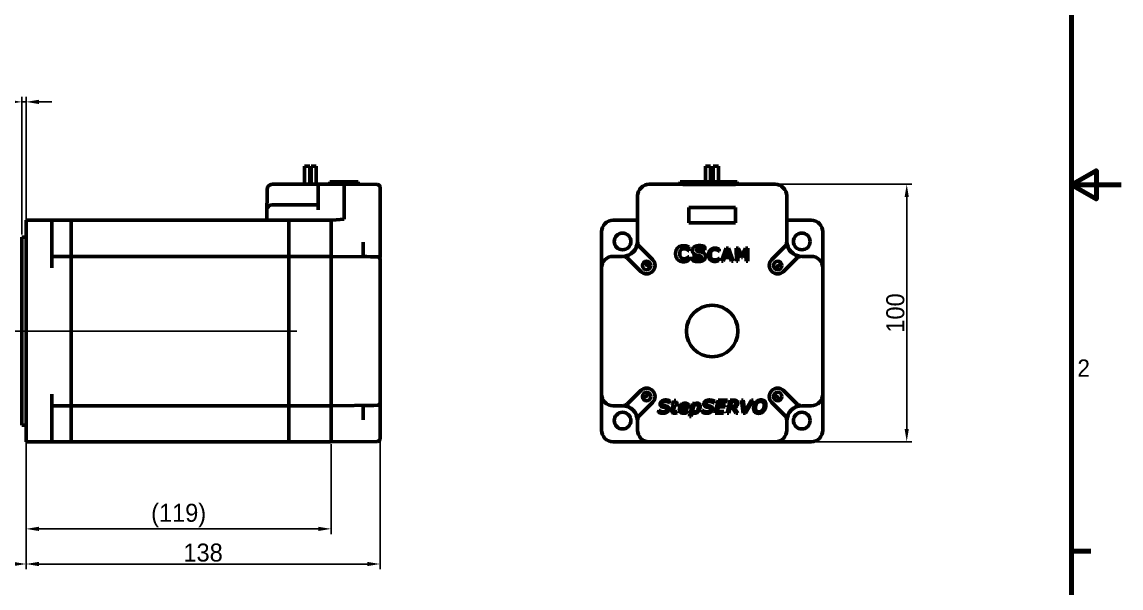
# Model space of a CAD drawing. Header units: millimetres. Extents: x 851 to 2938, y -145 to 588.
# Drawn here: x 1229.8 to 1656.7, y 146.6 to 366.5 of the extents above; entities that cross this region are included whole.
import ezdxf

# ---------------------------------------------------------------- set-up
doc = ezdxf.new("R2010")
doc.units = ezdxf.units.MM
doc.header["$LTSCALE"] = 2
doc.layers.get('0').update_dxf_attribs({"lineweight": 25})
for name, color, linetype, lineweight in [('경계(ISO)', 7, 'Continuous', 70), ('외형선(ISO)', 7, 'Continuous', 50), ('중심선(ISO)', 7, 'Continuous', 25), ('치수(ISO)', 7, 'Continuous', 25)]:
    doc.layers.add(name, color=color, linetype=linetype, lineweight=lineweight)
doc.styles.get("Standard").update_dxf_attribs({"font": ''})
doc.styles.add('레이블 텍스트 (ISO)', font='')
doc.styles.get('Standard').set_extended_font_data('Gulim')
doc.styles.get('레이블 텍스트 (ISO)').set_extended_font_data('Gulim')
doc.dimstyles.new('기본값 (ISO)', dxfattribs={"dimscale": 2, "dimtxt": 3.5, "dimasz": 2.5, "dimexe": 1, "dimexo": 0.5, "dimgap": 0.4, "dimtad": 1, "dimdsep": 46, "dimtxsty": '레이블 텍스트 (ISO)', "dimcen": 0.09, "dimdle": 10, "dimclrd": 256, "dimclre": 256, "dimclrt": 6, "dimazin": 2, "dimtfac": 0.714286, "dimtmove": 0, "dimatfit": 3, "dimfxl": 1, "dimtolj": 1, "dimtzin": 0, "dimlwd": -1, "dimlwe": -1, "dimarcsym": 0})

# ---------------------------------------------------------------- blocks, each defined once
blk = doc.blocks.new('*D15')
at = {"layer": 'Defpoints', "color": 0}
for p in [(1522.35, 303.43), (1573.47, 303.43), (1536.39, 203.43)]:
    blk.add_point(p, dxfattribs=at)
at = {"layer": '치수(ISO)'}
for p, q in [((1523.35, 303.43), (1575.47, 303.43)), ((1573.47, 208.43), (1573.47, 298.43)), ((1537.39, 203.43), (1575.47, 203.43))]:
    blk.add_line(p, q, dxfattribs=at)
for points in [[(1574.3, 298.43), (1572.63, 298.43), (1573.47, 303.43)], [(1572.63, 208.43), (1574.3, 208.43), (1573.47, 203.43)]]:
    blk.add_solid(points, dxfattribs=at)
at = {"layer": '치수(ISO)', "color": 0, "insert": (1569.07, 253.43), "char_height": 7, "attachment_point": 5, "rotation": 90, "style": '레이블 텍스트 (ISO)'}
blk.add_mtext('\\A1;100', dxfattribs=at)
blk = doc.blocks.new('*D21')
at = {"layer": 'Defpoints', "color": 0}
for p in [(1231.39, 335.43), (1229.79, 282.94), (1231.39, 284.93)]:
    blk.add_point(p, dxfattribs=at)
at = {"layer": '치수(ISO)'}
for p, q in [((1229.79, 283.94), (1229.79, 337.43)), ((1231.39, 285.93), (1231.39, 337.43)), ((1224.79, 335.43), (1184.48, 335.43)), ((1229.79, 335.43), (1231.39, 335.43)), ((1236.39, 335.43), (1241.39, 335.43))]:
    blk.add_line(p, q, dxfattribs=at)
for points in [[(1224.79, 334.59), (1224.79, 336.26), (1229.79, 335.43)], [(1236.39, 336.26), (1236.39, 334.59), (1231.39, 335.43)]]:
    blk.add_solid(points, dxfattribs=at)
at = {"layer": '치수(ISO)', "color": 0, "insert": (1201.34, 339.82), "char_height": 7, "attachment_point": 5, "style": '레이블 텍스트 (ISO)'}
blk.add_mtext('\\A1;1.6{\\H5.000000;%%p0.02}', dxfattribs=at)
blk = doc.blocks.new('*D22')
at = {"layer": 'Defpoints', "color": 0}
for p in [(1231.39, 203.43), (1349.89, 203.43), (1349.89, 169.58)]:
    blk.add_point(p, dxfattribs=at)
at = {"layer": '치수(ISO)'}
for p, q in [((1231.39, 202.43), (1231.39, 167.58)), ((1349.89, 202.43), (1349.89, 167.58)), ((1236.39, 169.58), (1344.89, 169.58))]:
    blk.add_line(p, q, dxfattribs=at)
for points in [[(1236.39, 170.41), (1236.39, 168.75), (1231.39, 169.58)], [(1344.89, 168.75), (1344.89, 170.41), (1349.89, 169.58)]]:
    blk.add_solid(points, dxfattribs=at)
at = {"layer": '치수(ISO)', "color": 0, "insert": (1290.64, 174.78), "char_height": 7, "attachment_point": 5, "style": '레이블 텍스트 (ISO)'}
blk.add_mtext('\\A1;(119)', dxfattribs=at)
blk = doc.blocks.new('*D23')
at = {"layer": 'Defpoints', "color": 0}
for p in [(1231.39, 207.93), (1368.89, 204.59), (1368.89, 155.94)]:
    blk.add_point(p, dxfattribs=at)
at = {"layer": '치수(ISO)'}
for p, q in [((1231.39, 206.93), (1231.39, 153.94)), ((1368.89, 203.59), (1368.89, 153.94)), ((1236.39, 155.94), (1363.89, 155.94))]:
    blk.add_line(p, q, dxfattribs=at)
for points in [[(1236.39, 156.78), (1236.39, 155.11), (1231.39, 155.94)], [(1363.89, 155.11), (1363.89, 156.78), (1368.89, 155.94)]]:
    blk.add_solid(points, dxfattribs=at)
at = {"layer": '치수(ISO)', "color": 0, "insert": (1300.14, 160.34), "char_height": 7, "attachment_point": 5, "style": '레이블 텍스트 (ISO)'}
blk.add_mtext('\\A1;138', dxfattribs=at)
blk = doc.blocks.new('*D24')
at = {"layer": 'Defpoints', "color": 0}
for p in [(1194.39, 240.43), (1231.39, 207.93), (1231.39, 155.94)]:
    blk.add_point(p, dxfattribs=at)
at = {"layer": '치수(ISO)'}
for p, q in [((1194.39, 239.43), (1194.39, 153.94)), ((1231.39, 206.93), (1231.39, 153.94)), ((1199.39, 155.94), (1226.39, 155.94))]:
    blk.add_line(p, q, dxfattribs=at)
for points in [[(1199.39, 156.78), (1199.39, 155.11), (1194.39, 155.94)], [(1226.39, 155.11), (1226.39, 156.78), (1231.39, 155.94)]]:
    blk.add_solid(points, dxfattribs=at)
at = {"layer": '치수(ISO)', "color": 0, "insert": (1212.89, 160.34), "char_height": 7, "attachment_point": 5, "style": '레이블 텍스트 (ISO)'}
blk.add_mtext('\\A1;37{\\H5.000000;%%p0.5}', dxfattribs=at)
blk = doc.blocks.new('경계 Default Border')
at = {"layer": '경계(ISO)'}
blk.add_line((410, 74.25), (413.9, 74.25), dxfattribs=at)
at = {"layer": '경계(ISO)', "flags": 128}
for points in [[(10, 10), (10, 287), (410, 287), (410, 10), (10, 10)], [(420, 148.5), (410, 148.5), (415, 151.39), (415, 145.61), (410, 148.5)]]:
    blk.add_lwpolyline(points, dxfattribs=at)
at = {"layer": '경계(ISO)', "insert": (411.16, 109.62), "char_height": 3.5, "attachment_point": 7}
blk.add_mtext('2', dxfattribs=at)

msp = doc.modelspace()

# ---------------------------------------------------------------- linework, layer by layer
at = {"layer": '외형선(ISO)', "color": 0}
for p, q in [((1339.5806, 310.4281), (1341.5806, 310.4281)), ((1339.5806, 303.4281), (1339.5806, 310.4281)), ((1341.5806, 303.4281), (1341.5806, 310.4281)), ((1342.0806, 310.4281), (1344.0806, 310.4281)), ((1342.0806, 303.4281), (1342.0806, 310.4281)), ((1344.0806, 303.4281), (1344.0806, 310.4281)), ((1495.3028, 310.4281), (1497.3028, 310.4281)), ((1495.3028, 304.4281), (1495.3028, 310.4281)), ((1497.3028, 304.4281), (1497.3028, 310.4281)), ((1498.3028, 310.4281), (1500.3028, 310.4281)), ((1498.3028, 304.4281), (1498.3028, 310.4281)), ((1500.3028, 304.4281), (1500.3028, 310.4281)), ((1326.9907, 303.4281), (1344.8859, 303.4281)), ((1354.8859, 303.4281), (1344.8859, 303.4281)), ((1344.8859, 298.9674), (1344.8859, 303.4281)), ((1349.3859, 304.4281), (1349.3684, 303.4281)), ((1354.8859, 304.4281), (1349.3859, 304.4281)), ((1360.3859, 304.3801), (1354.8859, 304.4281)), ((1354.8859, 303.4281), (1354.8859, 304.4281)), ((1354.8859, 298.9283), (1354.8859, 303.4281)), ((1367.8946, 303.3146), (1354.8859, 303.4281)), ((1360.3859, 303.3801), (1360.3859, 304.3801)), ((1485.4128, 303.4281), (1473.4372, 303.4281)), ((1485.3953, 303.4281), (1473.4769, 303.4281)), ((1485.3953, 303.4281), (1485.4128, 304.4281)), ((1485.4128, 303.4281), (1485.4128, 304.4281)), ((1486.4128, 304.4281), (1485.4128, 304.4281)), ((1485.4128, 304.4281), (1486.4128, 304.4281)), ((1486.4128, 304.4281), (1495.4128, 304.4281)), ((1500.1628, 304.4281), (1495.4128, 304.4281)), ((1495.4128, 304.4281), (1500.1628, 304.4281)), ((1495.8117, 304.4063), (1499.9758, 304.4063)), ((1495.8117, 303.4063), (1495.8117, 304.4063)), ((1499.9758, 303.4063), (1495.8117, 303.4063)), ((1499.9758, 303.4063), (1499.9758, 304.4063)), ((1500.1628, 304.4281), (1506.6628, 304.4281)), ((1507.6628, 304.4281), (1506.6628, 304.4281)), ((1506.6628, 304.4281), (1507.6628, 304.4281)), ((1507.6628, 303.4281), (1507.6628, 304.4281)), ((1507.6802, 303.4281), (1507.6628, 304.4281)), ((1522.3503, 303.4281), (1507.6628, 303.4281)), ((1522.3107, 303.4281), (1507.6802, 303.4281)), ((1324.9681, 298.8496), (1324.9907, 301.4456)), ((1344.8859, 298.9674), (1344.8859, 293.4456)), ((1354.8859, 298.9283), (1354.8859, 294.4281)), ((1368.8859, 298.8148), (1368.8859, 302.3146)), ((1468.9374, 298.9283), (1468.9374, 289.8656)), ((1526.8501, 289.8656), (1526.8501, 298.9283)), ((1324.9209, 293.4456), (1324.9681, 298.8496)), ((1326.9209, 295.4281), (1344.8859, 295.4281)), ((1368.8859, 298.8148), (1368.8859, 281.2707)), ((1324.8859, 289.4281), (1324.9209, 293.4456)), ((1354.8859, 294.4281), (1354.8859, 289.8656)), ((1468.9374, 294.4281), (1468.8976, 289.8656)), ((1488.8938, 288.4281), (1488.8938, 294.4281)), ((1488.8938, 294.4281), (1506.8938, 294.4281)), ((1506.8938, 294.4281), (1506.8938, 288.4281)), ((1526.89, 289.8656), (1526.8501, 294.4281)), ((1231.3859, 284.9281), (1231.3859, 289.4281)), ((1231.3859, 289.4281), (1241.3859, 289.4281)), ((1241.3859, 289.4281), (1241.3859, 284.9281)), ((1241.3859, 289.4281), (1248.8859, 289.4281)), ((1248.8859, 284.9281), (1248.8859, 289.4281)), ((1248.8859, 289.4281), (1324.8859, 289.4281)), ((1248.8859, 289.4281), (1248.8859, 284.9281)), ((1324.8859, 289.4281), (1326.8858, 289.4281)), ((1349.4493, 289.4281), (1326.8858, 289.4281)), ((1333.3859, 289.4281), (1333.3859, 284.9281)), ((1333.3859, 284.9281), (1333.3859, 289.4281)), ((1349.4493, 289.4281), (1349.8859, 289.4281)), ((1350.3208, 289.4662), (1349.8859, 289.4281)), ((1349.8859, 281.4279), (1349.8859, 289.4281)), ((1354.8859, 289.8656), (1350.3208, 289.4662)), ((1468.8938, 289.4281), (1459.3938, 289.4281)), ((1468.9374, 289.8656), (1468.8938, 289.4281)), ((1468.8941, 289.4662), (1468.8938, 289.4281)), ((1468.8938, 281.4279), (1468.8938, 289.4281)), ((1468.8976, 289.8656), (1468.8941, 289.4662)), ((1468.8976, 289.8656), (1468.9374, 289.8656)), ((1506.8938, 288.4281), (1488.8938, 288.4281)), ((1526.8938, 289.4281), (1526.8501, 289.8656)), ((1526.8501, 289.8656), (1526.89, 289.8656)), ((1526.8934, 289.4662), (1526.89, 289.8656)), ((1526.8938, 289.4281), (1526.8934, 289.4662)), ((1536.3938, 289.4281), (1526.8938, 289.4281)), ((1526.8938, 289.4281), (1526.8938, 281.4279)), ((1229.7859, 209.9156), (1229.7859, 282.9406)), ((1231.3859, 282.9406), (1229.7859, 282.9406)), ((1231.3859, 207.9281), (1231.3859, 284.9281)), ((1241.3859, 284.9281), (1241.3859, 270.9281)), ((1248.8859, 281.4281), (1248.8859, 284.9281)), ((1248.8859, 281.4281), (1248.8859, 284.9281)), ((1333.3859, 281.4281), (1333.3859, 284.9281)), ((1333.3859, 281.4281), (1333.3859, 284.9281)), ((1349.8859, 281.4281), (1349.8859, 284.9281)), ((1454.8938, 284.9281), (1454.8938, 270.9283)), ((1468.8938, 281.4281), (1468.8938, 284.9281)), ((1526.8938, 281.4281), (1526.8938, 284.9281)), ((1540.8938, 270.9283), (1540.8938, 284.9281)), ((1248.8859, 281.4281), (1248.8859, 275.4281)), ((1248.8859, 275.4281), (1248.8859, 281.4281)), ((1333.3859, 275.4281), (1333.3859, 281.4281)), ((1333.3859, 281.4281), (1333.3859, 275.4281)), ((1349.8859, 275.4281), (1349.8859, 281.4281)), ((1362.3859, 275.3325), (1362.3859, 280.9169)), ((1368.8859, 281.2707), (1368.8859, 280.9142)), ((1368.8859, 280.9142), (1368.8859, 280.1561)), ((1368.8859, 280.1561), (1368.8859, 274.9678)), ((1469.5706, 279.3687), (1474.7466, 274.1927)), ((1488.862, 277.6422), (1488.6857, 277.6409)), ((1488.8515, 279.0968), (1488.862, 277.6422)), ((1495.0619, 277.845), (1494.8954, 277.8438)), ((1495.052, 279.2262), (1495.0619, 277.845)), ((1500.628, 278.2057), (1500.6337, 277.4179)), ((1501.5167, 273.5594), (1503.3009, 278.5724)), ((1503.7337, 277.9959), (1502.8698, 275.5325)), ((1503.3009, 278.5724), (1504.1907, 278.5788)), ((1504.629, 275.5452), (1503.7337, 277.9959)), ((1504.1907, 278.5788), (1506.0472, 273.5921)), ((1507.2702, 278.5974), (1508.1763, 278.604)), ((1507.3064, 273.5976), (1507.2702, 278.5974)), ((1507.8956, 277.9081), (1507.9268, 273.6021)), ((1509.2964, 274.9875), (1507.8956, 277.9081)), ((1508.1763, 278.604), (1509.527, 275.83)), ((1509.527, 275.83), (1510.7967, 278.6229)), ((1511.0588, 277.9309), (1509.6923, 274.9904)), ((1510.7967, 278.6229), (1511.7191, 278.6296)), ((1511.0899, 273.6249), (1511.0588, 277.9309)), ((1511.7191, 278.6296), (1511.7552, 273.6297)), ((1521.0409, 274.1927), (1526.2169, 279.3687)), ((1241.3859, 275.4281), (1248.8859, 275.4281)), ((1248.8859, 270.9281), (1248.8859, 275.4281)), ((1248.8859, 275.4281), (1333.3859, 275.4281)), ((1248.8859, 275.4281), (1248.8859, 270.9281)), ((1333.3859, 275.4281), (1333.3859, 270.9281)), ((1333.3859, 270.9281), (1333.3859, 275.4281)), ((1333.3859, 275.4281), (1349.8859, 275.4281)), ((1349.8859, 270.9283), (1349.8859, 275.4281)), ((1367.8946, 275.271), (1349.8859, 275.4281)), ((1368.8859, 270.7711), (1368.8859, 274.271)), ((1459.3936, 275.4281), (1462.894, 275.4281)), ((1462.8938, 275.4281), (1459.3938, 275.4281)), ((1470.1292, 269.5753), (1464.9532, 274.7513)), ((1488.7172, 275.3096), (1488.8789, 275.3108)), ((1488.8789, 275.3108), (1488.8892, 273.8757)), ((1490.1922, 275.2775), (1490.3636, 275.2787)), ((1490.2026, 273.8424), (1490.1922, 275.2775)), ((1500.6337, 277.4179), (1500.5847, 277.4176)), ((1500.6044, 274.6993), (1500.6534, 274.6996)), ((1500.6534, 274.6996), (1500.659, 273.9201)), ((1502.1902, 273.5642), (1501.5167, 273.5594)), ((1502.6658, 274.9555), (1502.1902, 273.5642)), ((1504.8413, 274.9712), (1502.6658, 274.9555)), ((1502.8698, 275.5325), (1504.629, 275.5452)), ((1505.3411, 273.587), (1504.8413, 274.9712)), ((1506.0472, 273.5921), (1505.3411, 273.587)), ((1507.9268, 273.6021), (1507.3064, 273.5976)), ((1509.6923, 274.9904), (1509.2964, 274.9875)), ((1511.7552, 273.6297), (1511.0899, 273.6249)), ((1530.8343, 274.7513), (1525.6583, 269.5753)), ((1532.8936, 275.4281), (1536.394, 275.4281)), ((1532.8938, 275.4281), (1536.3938, 275.4281)), ((1248.8859, 270.9281), (1248.8859, 221.9281)), ((1248.8859, 221.9281), (1248.8859, 270.9281)), ((1333.3859, 270.9281), (1333.3859, 221.9281)), ((1333.3859, 270.9281), (1333.3859, 221.9281)), ((1349.8859, 221.928), (1349.8859, 270.9283)), ((1349.8859, 270.9281), (1349.8859, 221.9281)), ((1368.8859, 270.7711), (1368.8859, 222.0851)), ((1454.8938, 221.928), (1454.8938, 270.9283)), ((1454.8938, 270.9281), (1454.8938, 221.9281)), ((1540.8938, 270.9283), (1540.8938, 221.928)), ((1540.8938, 221.9281), (1540.8938, 270.9281)), ((1368.8859, 218.5853), (1368.8859, 222.0851)), ((1464.9532, 218.105), (1470.1292, 223.281)), ((1525.6583, 223.281), (1530.8343, 218.105)), ((1241.3859, 221.9281), (1241.3859, 207.9281)), ((1248.8859, 217.4281), (1248.8859, 221.9281)), ((1248.8859, 221.9281), (1248.8859, 217.4281)), ((1333.3859, 221.9281), (1333.3859, 217.4281)), ((1333.3859, 217.4281), (1333.3859, 221.9281)), ((1349.8859, 217.4281), (1349.8859, 221.928)), ((1368.8859, 218.5749), (1368.8859, 217.8885)), ((1368.8859, 217.8885), (1368.8859, 212.7001)), ((1454.8938, 221.928), (1454.8938, 207.9281)), ((1474.7466, 218.6636), (1469.5706, 213.4876)), ((1481.3652, 218.5751), (1481.3162, 218.5751)), ((1481.5162, 219.2894), (1481.3652, 218.5751)), ((1482.3142, 215.7914), (1482.7795, 217.8077)), ((1482.355, 217.8077), (1482.4693, 218.3179)), ((1482.7795, 217.8077), (1482.355, 217.8077)), ((1482.4693, 218.3179), (1482.8979, 218.3179)), ((1482.8979, 218.3179), (1483.1468, 219.3955)), ((1483.4121, 217.8077), (1483.0081, 216.0771)), ((1483.1468, 219.3955), (1483.7795, 219.3955)), ((1484.7183, 217.8077), (1483.4121, 217.8077)), ((1483.7795, 219.3955), (1483.5305, 218.3179)), ((1483.5305, 218.3179), (1484.8326, 218.3179)), ((1484.8326, 218.3179), (1484.7183, 217.8077)), ((1489.106, 213.1832), (1490.2938, 218.3179)), ((1490.2938, 218.3179), (1490.9224, 218.3179)), ((1490.9224, 218.3179), (1490.8326, 217.9261)), ((1498.6611, 218.5751), (1498.3121, 218.5751)), ((1498.7817, 219.1455), (1498.6611, 218.5751)), ((1499.0611, 214.5669), (1500.2162, 219.5669)), ((1500.2162, 219.5669), (1503.806, 219.5669)), ((1500.7509, 219.0036), (1500.4244, 217.5873)), ((1503.6754, 219.0036), (1500.7509, 219.0036)), ((1503.806, 219.5669), (1503.6754, 219.0036)), ((1503.7081, 214.5669), (1504.8632, 219.5669)), ((1504.8632, 219.5669), (1506.2224, 219.5669)), ((1505.406, 219.02), (1504.9652, 217.0975)), ((1506.157, 219.02), (1505.406, 219.02)), ((1509.3019, 219.5669), (1509.9917, 219.5669)), ((1509.9673, 214.5669), (1509.3019, 219.5669)), ((1509.9917, 219.5669), (1510.5468, 215.171)), ((1510.5468, 215.171), (1513.1264, 219.5669)), ((1513.8285, 219.5669), (1510.853, 214.5669)), ((1513.1264, 219.5669), (1513.8285, 219.5669)), ((1526.2169, 213.4876), (1521.0409, 218.6636)), ((1540.8938, 207.9281), (1540.8938, 221.928)), ((1248.8859, 217.4281), (1241.3859, 217.4281)), ((1248.8859, 217.4281), (1248.8859, 211.4281)), ((1333.3859, 217.4281), (1248.8859, 217.4281)), ((1248.8859, 211.4281), (1248.8859, 217.4281)), ((1333.3859, 211.4281), (1333.3859, 217.4281)), ((1333.3859, 217.4281), (1333.3859, 211.4281)), ((1349.8859, 217.4281), (1333.3859, 217.4281)), ((1349.8859, 217.4281), (1367.8946, 217.5853)), ((1349.8859, 211.4281), (1349.8859, 217.4281)), ((1362.3859, 211.9394), (1362.3859, 217.5237)), ((1462.894, 217.4281), (1459.3936, 217.4281)), ((1462.8938, 217.4281), (1459.3938, 217.4281)), ((1477.0019, 214.8934), (1477.1652, 215.6567)), ((1477.1652, 215.6567), (1477.2101, 215.6567)), ((1484.1264, 215.1424), (1484.0081, 214.5996)), ((1484.0938, 215.1424), (1484.1264, 215.1424)), ((1488.5938, 216.3873), (1485.8264, 216.3873)), ((1485.9162, 216.8526), (1488.0673, 216.8526)), ((1488.357, 215.4771), (1488.2183, 214.7955)), ((1488.3203, 215.4771), (1488.357, 215.4771)), ((1490.1019, 214.7628), (1489.7387, 213.1832)), ((1490.7101, 217.3955), (1490.2203, 215.269)), ((1493.9979, 214.8934), (1494.1611, 215.6567)), ((1494.1611, 215.6567), (1494.206, 215.6567)), ((1502.355, 214.5669), (1499.0611, 214.5669)), ((1500.2938, 217.0241), (1499.857, 215.1302)), ((1499.857, 215.1302), (1502.4856, 215.1302)), ((1502.9224, 217.0241), (1500.2938, 217.0241)), ((1500.4244, 217.5873), (1503.053, 217.5873)), ((1502.4856, 215.1302), (1502.355, 214.5669)), ((1503.053, 217.5873), (1502.9224, 217.0241)), ((1504.3815, 214.5669), (1503.7081, 214.5669)), ((1504.8428, 216.5669), (1504.3815, 214.5669)), ((1505.7938, 216.5669), (1504.8428, 216.5669)), ((1504.9652, 217.0975), (1505.6673, 217.0975)), ((1507.1081, 214.5669), (1505.7938, 216.5669)), ((1506.4468, 216.7261), (1507.8877, 214.5669)), ((1507.8877, 214.5669), (1507.1081, 214.5669)), ((1510.853, 214.5669), (1509.9673, 214.5669)), ((1536.394, 217.4281), (1532.8936, 217.4281)), ((1532.8938, 217.4281), (1536.3938, 217.4281)), ((1231.3859, 209.9156), (1229.7859, 209.9156)), ((1248.8859, 211.4281), (1248.8859, 207.9281)), ((1248.8859, 211.4281), (1248.8859, 207.9281)), ((1333.3859, 211.4281), (1333.3859, 207.9281)), ((1333.3859, 211.4281), (1333.3859, 207.9281)), ((1349.8859, 207.928), (1349.8859, 211.4284)), ((1349.8859, 211.4281), (1349.8859, 207.9281)), ((1368.8859, 212.7001), (1368.8859, 211.9421)), ((1368.8859, 211.9421), (1368.8859, 211.5855)), ((1368.8859, 211.5855), (1368.8859, 208.0851)), ((1468.8938, 207.928), (1468.8938, 211.4284)), ((1468.8938, 211.4281), (1468.8938, 207.9281)), ((1489.7387, 213.1832), (1489.106, 213.1832)), ((1526.8938, 211.4284), (1526.8938, 207.928)), ((1526.8938, 211.4281), (1526.8938, 207.9281)), ((1231.3859, 203.4281), (1231.3859, 207.9281)), ((1241.3859, 207.9281), (1241.3859, 203.4281)), ((1248.8859, 203.4281), (1248.8859, 207.9281)), ((1248.8859, 207.9281), (1248.8859, 203.4281)), ((1333.3859, 207.9281), (1333.3859, 203.4281)), ((1333.3859, 203.4281), (1333.3859, 207.9281)), ((1349.8859, 203.4281), (1349.8859, 207.928)), ((1368.8859, 204.5853), (1368.8859, 208.0851)), ((1241.3859, 203.4281), (1231.3859, 203.4281)), ((1248.8859, 203.4281), (1241.3859, 203.4281)), ((1333.3859, 203.4281), (1248.8859, 203.4281)), ((1349.8859, 203.4281), (1333.3859, 203.4281)), ((1349.8859, 203.4281), (1367.8946, 203.5853)), ((1459.3938, 203.4281), (1473.3936, 203.4281)), ((1522.394, 203.4281), (1473.3936, 203.4281)), ((1473.3938, 203.4281), (1522.3938, 203.4281)), ((1522.394, 203.4281), (1536.3938, 203.4281))]:
    msp.add_line(p, q, dxfattribs=at)
for centre, radius in [((1463.0938, 281.2281), 3.25), ((1532.6938, 281.2281), 3.25), ((1472.4379, 271.884), 1.65), ((1523.3496, 271.884), 1.65), ((1497.8938, 246.4281), 10.0175), ((1497.8938, 246.4281), 10), ((1472.4379, 220.9723), 1.65), ((1523.3496, 220.9723), 1.65), ((1463.0938, 211.6281), 3.25), ((1532.6938, 211.6281), 3.25)]:
    msp.add_circle(centre, radius, dxfattribs=at)
for centre, radius, start, end in [((1326.9907, 301.4281), 2, 90, 179.5), ((1367.8859, 302.3146), 1, 0, 89.5), ((1326.9209, 293.4281), 2, 90, 179.5), ((1349.4493, 299.4281), 10, 270, 275), ((1459.3938, 284.9281), 4.5, 90, 180), ((1536.3938, 284.9281), 4.5, 0, 90), ((1462.8938, 281.4281), 6, 270, 0), ((1532.8938, 281.4281), 6, 180, 270), ((1367.8859, 274.271), 1, 0, 89.5), ((1472.4379, 271.884), 3.265, 225, 45), ((1473.4215, 272.8309), 1.2295, 145.133118, 302.6938), ((1523.3496, 271.884), 3.265, 135, 315), ((1524.2966, 270.9004), 1.2295, 55.133118, 212.6938), ((1472.4379, 220.9723), 3.265, 315, 135), ((1471.491, 221.9558), 1.2295, 235.133118, 32.6938), ((1523.3496, 220.9723), 3.265, 45, 225), ((1367.8859, 218.5853), 1, 270.5, 0), ((1522.3661, 220.0254), 1.2295, 325.133118, 122.6938), ((1462.8938, 211.4281), 6, 0, 90), ((1532.8938, 211.4281), 6, 90, 180), ((1459.3938, 207.9281), 4.5, 180, 270), ((1536.3938, 207.9281), 4.5, 270, 0), ((1367.8859, 204.5853), 1, 270.5, 0)]:
    msp.add_arc(centre, radius, start, end, dxfattribs=at)
for centre, major_axis, ratio, start_param, end_param in [((1473.4376, 298.928), (-3.1822, 3.1822), 0.99992385, 5.49782522, 7.06854539), ((1490.9128, 304.4281), (-5.5, 0), 0.00872687, 0, 2.66973082), ((1490.9128, 303.4281), (5.5, 0), 0.00872687, 3.14159265, 5.81132347), ((1490.9128, 304.4281), (-4.5, 0), 0.00872687, 0, 3.14159265), ((1503.4128, 304.4281), (-4.25, 0), 0.00872687, 0.62887493, 3.14159265), ((1503.4128, 303.4281), (4.25, 0), 0.00872687, 3.77046758, 6.28318531), ((1503.4128, 304.4281), (-3.25, 0), 0.00872687, 0, 3.14159265), ((1522.35, 298.928), (3.1822, 3.1822), 0.99992385, 5.49782522, 7.06854539), ((1462.8936, 281.4284), (-4.243, 4.243), 0.99992385, 2.35623257, 3.92695274), ((1463.0026, 281.3193), (-4.243, 4.243), 0.99992385, 2.42327023, 3.85991508), ((1532.7849, 281.3193), (4.243, 4.243), 0.99992385, 2.42327023, 3.85991508), ((1532.894, 281.4284), (4.243, 4.243), 0.99992385, 2.35623257, 3.92695274), ((1459.394, 270.928), (-3.1822, 3.1822), 0.99992385, 5.49782522, 7.06854539), ((1536.3936, 270.928), (3.1822, 3.1822), 0.99992385, 5.49782522, 7.06854539), ((1459.394, 221.9283), (-3.1822, -3.1822), 0.99992385, 5.49782522, 7.06854539), ((1536.3936, 221.9283), (3.1822, -3.1822), 0.99992385, 5.49782522, 7.06854539), ((1462.8936, 211.4279), (-4.243, -4.243), 0.99992385, 2.35623257, 3.92695274), ((1463.0026, 211.537), (-4.243, -4.243), 0.99992385, 2.42327023, 3.85991508), ((1532.7849, 211.537), (4.243, -4.243), 0.99992385, 2.42327023, 3.85991508), ((1532.894, 211.4279), (4.243, -4.243), 0.99992385, 2.35623257, 3.92695274), ((1473.394, 207.9283), (-3.1822, -3.1822), 0.99992385, 5.49782522, 7.06854539), ((1522.3936, 207.9283), (3.1822, -3.1822), 0.99992385, 5.49782522, 7.06854539)]:
    msp.add_ellipse(centre, major_axis=major_axis, ratio=ratio, start_param=start_param, end_param=end_param, dxfattribs=at)
for points, knots in [([(1469.5706, 279.3687), (1469.4712, 279.4681), (1469.3826, 279.5777), (1469.228, 279.8164), (1469.1631, 279.9452), (1469.0619, 280.2146), (1469.0261, 280.3543), (1468.9854, 280.6358), (1468.98, 280.7766), (1468.9894, 280.9169)], [0, 0, 0, 0, 0.042171438, 0.042171438, 0.085324384, 0.085324384, 0.128477603, 0.128477603, 0.17064839, 0.17064839, 0.17064839, 0.17064839]), ([(1526.7982, 280.9169), (1526.8076, 280.7766), (1526.8022, 280.6358), (1526.7615, 280.3543), (1526.7256, 280.2146), (1526.6245, 279.9452), (1526.5596, 279.8164), (1526.405, 279.5777), (1526.3163, 279.4681), (1526.2169, 279.3687)], [0, 0, 0, 0, 0.042170845, 0.042170845, 0.085324125, 0.085324125, 0.12847713, 0.12847713, 0.170648627, 0.170648627, 0.170648627, 0.170648627]), ([(1367.8958, 275.2813), (1368.0036, 275.2802), (1368.1127, 275.2612), (1368.3149, 275.1909), (1368.4107, 275.1392), (1368.5791, 275.0099), (1368.6538, 274.9306), (1368.7731, 274.7548), (1368.8191, 274.6561), (1368.8605, 274.5099), (1368.8699, 274.4649), (1368.8795, 274.3966), (1368.8819, 274.3734), (1368.8843, 274.3386), (1368.8849, 274.3269), (1368.8855, 274.3094), (1368.8856, 274.3035), (1368.8858, 274.2948), (1368.8858, 274.2918), (1368.8859, 274.2867), (1368.8859, 274.2845), (1368.8859, 274.2821), (1368.8859, 274.2819), (1368.8859, 274.2816), (1368.8859, 274.2816), (1368.8859, 274.2647), (1368.8859, 274.281), (1368.8859, 274.2801)], [0, 0, 0, 0, 0.032362141, 0.032362141, 0.064208594, 0.064208594, 0.096073209, 0.096073209, 0.127936543, 0.127936543, 0.141652982, 0.141652982, 0.148631771, 0.148631771, 0.152136666, 0.152136666, 0.153891057, 0.153891057, 0.154768492, 0.154768492, 0.155426565, 0.155426565, 0.155488259, 0.155488259, 0.155513208, 0.155513208, 0.160534139, 0.160534139, 0.160534139, 0.160534139]), ([(1463.405, 275.3325), (1463.5453, 275.3419), (1463.6861, 275.3366), (1463.9676, 275.2959), (1464.1074, 275.26), (1464.3767, 275.1589), (1464.5055, 275.0939), (1464.7442, 274.9393), (1464.8538, 274.8507), (1464.9532, 274.7513)], [0, 0, 0, 0, 0.042170845, 0.042170845, 0.085324125, 0.085324125, 0.12847713, 0.12847713, 0.170648627, 0.170648627, 0.170648627, 0.170648627]), ([(1530.8343, 274.7513), (1530.9337, 274.8507), (1531.0433, 274.9393), (1531.2821, 275.0939), (1531.4109, 275.1589), (1531.6802, 275.26), (1531.8199, 275.2959), (1532.1014, 275.3366), (1532.2423, 275.3419), (1532.3825, 275.3325)], [0, 0, 0, 0, 0.042171438, 0.042171438, 0.085324384, 0.085324384, 0.128477603, 0.128477603, 0.17064839, 0.17064839, 0.17064839, 0.17064839]), ([(1368.8859, 218.5749), (1368.8859, 218.5398), (1368.884, 218.5046), (1368.8767, 218.4351), (1368.8712, 218.4006), (1368.85, 218.3012), (1368.8294, 218.2369), (1368.7605, 218.0788), (1368.7022, 217.9877), (1368.5617, 217.8303), (1368.4778, 217.7621), (1368.2952, 217.6564), (1368.1941, 217.6178), (1368.0269, 217.5827), (1367.9612, 217.5756), (1367.8958, 217.575)], [0, 0, 0, 0, 0.010542381, 0.010542381, 0.020969179, 0.020969179, 0.041038457, 0.041038457, 0.072687246, 0.072687246, 0.104336016, 0.104336016, 0.135984772, 0.135984772, 0.15561074, 0.15561074, 0.15561074, 0.15561074]), ([(1464.9532, 218.105), (1464.8538, 218.0056), (1464.7442, 217.917), (1464.5055, 217.7624), (1464.3767, 217.6974), (1464.1074, 217.5963), (1463.9676, 217.5604), (1463.6861, 217.5197), (1463.5453, 217.5143), (1463.405, 217.5237)], [0, 0, 0, 0, 0.042171438, 0.042171438, 0.085324384, 0.085324384, 0.128477603, 0.128477603, 0.17064839, 0.17064839, 0.17064839, 0.17064839]), ([(1496.8224, 219.6567), (1497.1734, 219.6567), (1497.4911, 219.6207), (1498.0598, 219.4764), (1498.3999, 219.3568), (1498.6797, 219.2019), (1498.7676, 219.1533), (1498.7817, 219.1455)], [0, 0, 0, 0, 0.406446932, 0.406446932, 0.812893863, 0.969340431, 0.999184084, 0.999184084, 0.999184084, 0.999184084]), ([(1532.3825, 217.5237), (1532.2423, 217.5143), (1532.1014, 217.5197), (1531.8199, 217.5604), (1531.6802, 217.5963), (1531.4109, 217.6974), (1531.2821, 217.7624), (1531.0433, 217.917), (1530.9337, 218.0056), (1530.8343, 218.105)], [0, 0, 0, 0, 0.042170845, 0.042170845, 0.085324125, 0.085324125, 0.12847713, 0.12847713, 0.170648627, 0.170648627, 0.170648627, 0.170648627]), ([(1468.9894, 211.9394), (1468.98, 212.0796), (1468.9854, 212.2205), (1469.0261, 212.502), (1469.0619, 212.6417), (1469.1631, 212.911), (1469.228, 213.0399), (1469.3826, 213.2786), (1469.4712, 213.3882), (1469.5706, 213.4876)], [0, 0, 0, 0, 0.042170845, 0.042170845, 0.085324125, 0.085324125, 0.12847713, 0.12847713, 0.170648627, 0.170648627, 0.170648627, 0.170648627]), ([(1526.2169, 213.4876), (1526.3163, 213.3882), (1526.405, 213.2786), (1526.5596, 213.0399), (1526.6245, 212.911), (1526.7256, 212.6417), (1526.7615, 212.502), (1526.8022, 212.2205), (1526.8076, 212.0796), (1526.7982, 211.9394)], [0, 0, 0, 0, 0.042171438, 0.042171438, 0.085324384, 0.085324384, 0.128477603, 0.128477603, 0.17064839, 0.17064839, 0.17064839, 0.17064839])]:
    msp.add_open_spline(points, degree=3, knots=knots, dxfattribs=at)
for points, degree in [([(1483.6886, 276.4341), (1483.6834, 277.1492), (1484.1011, 278.3131), (1484.5046, 278.7323)], 2), ([(1484.5046, 278.7323), (1484.8936, 279.1319), (1486.0463, 279.5762), (1486.732, 279.5811)], 2), ([(1485.8179, 277.9728), (1485.5796, 277.7409), (1485.2912, 276.9796), (1485.2951, 276.4409)], 2), ([(1486.9755, 278.422), (1486.6523, 278.4197), (1486.0611, 278.2097), (1485.8179, 277.9728)], 2), ([(1486.732, 279.5811), (1487.1092, 279.5838), (1487.7171, 279.505), (1487.9772, 279.4383)], 2), ([(1488.0112, 278.1258), (1487.7849, 278.2515), (1487.2694, 278.4241), (1486.9755, 278.422)], 2), ([(1487.9772, 279.4383), (1488.2471, 279.3618), (1488.6844, 279.174), (1488.8515, 279.0968)], 2), ([(1488.6857, 277.6409), (1488.5723, 277.738), (1488.2276, 278), (1488.0112, 278.1258)], 2), ([(1490.209, 277.6973), (1490.2029, 278.5348), (1491.6989, 279.6036), (1492.8793, 279.6121)], 2), ([(1491.6417, 275.9933), (1490.8857, 276.2327), (1490.2135, 277.0703), (1490.209, 277.6973)], 2), ([(1492.178, 278.3776), (1492.0217, 278.3177), (1491.7982, 278.0712), (1491.7993, 277.9145)], 2), ([(1491.7993, 277.9145), (1491.801, 277.6745), (1492.1653, 277.4224), (1492.6705, 277.3232)], 2), ([(1492.9314, 278.5104), (1492.7354, 278.509), (1492.3538, 278.4524), (1492.178, 278.3776)], 2), ([(1492.8793, 279.6121), (1493.472, 279.6164), (1494.6295, 279.3945), (1495.052, 279.2262)], 2), ([(1494.8954, 277.8438), (1494.5309, 278.1301), (1493.4799, 278.5144), (1492.9314, 278.5104)], 2), ([(1496.4968, 276.0207), (1496.4923, 276.641), (1496.8363, 277.615), (1497.1604, 277.952)], 2), ([(1497.1604, 277.952), (1497.4764, 278.2808), (1498.38, 278.6302), (1498.931, 278.6342)], 2), ([(1497.6653, 277.5557), (1497.4345, 277.3009), (1497.1829, 276.5317), (1497.1865, 276.0256)], 2), ([(1498.8902, 278.0666), (1498.5106, 278.0638), (1497.9043, 277.8145), (1497.6653, 277.5557)], 2), ([(1500.5847, 277.4176), (1500.1659, 277.7615), (1499.3514, 278.0699), (1498.8902, 278.0666)], 2), ([(1498.931, 278.6342), (1499.331, 278.6371), (1500.1365, 278.447), (1500.628, 278.2057)], 2), ([(1362.3859, 275.337), (1364.2225, 275.3181), (1366.0592, 275.2996), (1367.8958, 275.2814)], 3), ([(1484.5576, 274.1138), (1484.1483, 274.5027), (1483.6941, 275.6701), (1483.6886, 276.4341)], 2), ([(1486.7722, 273.3461), (1486.1012, 273.3413), (1484.9669, 273.7298), (1484.5576, 274.1138)], 2), ([(1485.2951, 276.4409), (1485.2992, 275.8776), (1485.623, 275.1256), (1485.8645, 274.9119)], 2), ([(1485.8645, 274.9119), (1486.111, 274.6932), (1486.7197, 274.5066), (1487.0136, 274.5087)], 2), ([(1488.0297, 273.5267), (1487.7364, 273.4413), (1487.2228, 273.3494), (1486.7722, 273.3461)], 2), ([(1487.0136, 274.5087), (1487.2928, 274.5107), (1487.845, 274.6813), (1488.0791, 274.8299)], 2), ([(1488.8892, 273.8757), (1488.6646, 273.7761), (1488.2545, 273.5968), (1488.0297, 273.5267)], 2), ([(1488.0791, 274.8299), (1488.2742, 274.944), (1488.6102, 275.2109), (1488.7172, 275.3096)], 2), ([(1492.5422, 273.394), (1491.7977, 273.3886), (1490.6889, 273.6402), (1490.2026, 273.8424)], 2), ([(1490.3636, 275.2787), (1490.8415, 274.9001), (1492.0346, 274.4973), (1492.5832, 274.5013)], 2), ([(1493.0694, 275.6754), (1492.7309, 275.7513), (1491.9756, 275.8879), (1491.6417, 275.9933)], 2), ([(1495.3195, 275.4076), (1495.3259, 274.5211), (1493.8303, 273.4033), (1492.5422, 273.394)], 2), ([(1492.5832, 274.5013), (1492.7252, 274.5023), (1493.1803, 274.5546), (1493.3269, 274.6095)], 2), ([(1492.6705, 277.3232), (1492.9992, 277.257), (1493.6123, 277.1341), (1493.9609, 277.0239)], 2), ([(1493.7298, 275.1169), (1493.7283, 275.3177), (1493.3932, 275.5994), (1493.0694, 275.6754)], 2), ([(1493.3269, 274.6095), (1493.5027, 274.6842), (1493.7313, 274.9063), (1493.7298, 275.1169)], 2), ([(1493.9609, 277.0239), (1494.6532, 276.7987), (1495.3151, 276.0296), (1495.3195, 275.4076)], 2), ([(1497.1966, 274.0746), (1496.8718, 274.3907), (1496.5015, 275.3717), (1496.4968, 276.0207)], 2), ([(1497.1865, 276.0256), (1497.1903, 275.4991), (1497.4815, 274.7461), (1497.7077, 274.5069)], 2), ([(1498.9643, 273.4547), (1498.4174, 273.4508), (1497.5254, 273.7505), (1497.1966, 274.0746)], 2), ([(1497.7077, 274.5069), (1497.9463, 274.2596), (1498.5765, 274.0275), (1498.9235, 274.03)], 2), ([(1498.9235, 274.03), (1499.4051, 274.0334), (1500.2435, 274.3701), (1500.6044, 274.6993)], 2), ([(1499.9346, 273.6169), (1499.731, 273.5501), (1499.2501, 273.4568), (1498.9643, 273.4547)], 2), ([(1500.659, 273.9201), (1500.4759, 273.8371), (1500.179, 273.6962), (1499.9346, 273.6169)], 2), ([(1477.655, 217.9914), (1477.655, 218.7057), (1478.8673, 219.6567), (1479.8264, 219.6567)], 2), ([(1478.7611, 216.8812), (1478.2346, 216.9996), (1477.655, 217.5669), (1477.655, 217.9914)], 2), ([(1479.7081, 219.1098), (1479.0999, 219.1098), (1478.3693, 218.571), (1478.3693, 218.1587)], 2), ([(1478.3693, 218.1587), (1478.3693, 217.9383), (1478.6305, 217.6036), (1478.9693, 217.5179)], 2), ([(1481.3162, 218.5751), (1481.0795, 218.7955), (1480.1979, 219.1098), (1479.7081, 219.1098)], 2), ([(1479.8264, 219.6567), (1480.353, 219.6567), (1481.206, 219.4404), (1481.5162, 219.2894)], 2), ([(1485.1366, 215.9179), (1485.1366, 216.9506), (1486.4387, 218.4241), (1487.4019, 218.4241)], 2), ([(1487.2673, 217.9261), (1486.7897, 217.9261), (1486.0509, 217.3343), (1485.9162, 216.8526)], 2), ([(1488.0958, 217.1628), (1488.0958, 217.522), (1487.704, 217.9261), (1487.2673, 217.9261)], 2), ([(1487.4019, 218.4241), (1488.0387, 218.4241), (1488.7162, 217.7873), (1488.7162, 217.2159)], 2), ([(1491.8448, 217.8445), (1491.5673, 217.8445), (1490.9673, 217.571), (1490.7101, 217.3955)], 2), ([(1490.8326, 217.9261), (1491.1428, 218.1424), (1491.7509, 218.4241), (1492.1142, 218.4241)], 2), ([(1492.5754, 217.0118), (1492.5754, 217.4118), (1492.2285, 217.8445), (1491.8448, 217.8445)], 2), ([(1492.1142, 218.4241), (1492.6611, 218.4241), (1493.2366, 217.7465), (1493.2366, 217.1343)], 2), ([(1494.6509, 217.9914), (1494.6509, 218.7057), (1495.8632, 219.6567), (1496.8224, 219.6567)], 2), ([(1495.757, 216.8812), (1495.2305, 216.9996), (1494.6509, 217.5669), (1494.6509, 217.9914)], 2), ([(1496.704, 219.1098), (1496.0958, 219.1098), (1495.3652, 218.571), (1495.3652, 218.1587)], 2), ([(1495.3652, 218.1587), (1495.3652, 217.9383), (1495.6264, 217.6036), (1495.9652, 217.5179)], 2), ([(1498.3121, 218.5751), (1498.0754, 218.7955), (1497.1938, 219.1098), (1496.704, 219.1098)], 2), ([(1506.9244, 218.8363), (1506.7938, 218.9383), (1506.4264, 219.02), (1506.157, 219.02)], 2), ([(1506.2224, 219.5669), (1506.6795, 219.5669), (1507.2509, 219.4485), (1507.4591, 219.2934)], 2), ([(1507.8632, 218.4771), (1507.8632, 217.8526), (1507.0836, 216.9098), (1506.4468, 216.7261)], 2), ([(1506.6754, 217.3669), (1506.8958, 217.5383), (1507.1407, 218.0404), (1507.1407, 218.3261)], 2), ([(1507.1407, 218.3261), (1507.1407, 218.5057), (1507.0346, 218.7506), (1506.9244, 218.8363)], 2), ([(1507.4591, 219.2934), (1507.6468, 219.1587), (1507.8632, 218.7669), (1507.8632, 218.4771)], 2), ([(1513.9979, 216.3383), (1513.9979, 217.0241), (1514.4019, 218.2159), (1514.7815, 218.6812)], 2), ([(1515.2591, 218.3098), (1514.9897, 217.9383), (1514.6999, 216.9628), (1514.6999, 216.4445)], 2), ([(1514.7815, 218.6812), (1515.1489, 219.1302), (1516.2428, 219.673), (1516.8917, 219.673)], 2), ([(1516.7897, 219.1261), (1516.3081, 219.1261), (1515.5366, 218.6853), (1515.2591, 218.3098)], 2), ([(1518.0958, 217.7057), (1518.0958, 218.3914), (1517.406, 219.1261), (1516.7897, 219.1261)], 2), ([(1516.8917, 219.673), (1517.7815, 219.673), (1518.7979, 218.7016), (1518.7979, 217.7996)], 2), ([(1518.7979, 217.7996), (1518.7979, 217.1465), (1518.406, 215.9343), (1518.0305, 215.4771)], 2), ([(1367.8958, 217.5749), (1366.0592, 217.5567), (1364.2225, 217.5381), (1362.3859, 217.5193)], 3), ([(1478.7938, 214.4771), (1478.304, 214.4771), (1477.4264, 214.6812), (1477.0019, 214.8934)], 2), ([(1477.2101, 215.6567), (1477.5326, 215.3506), (1478.4713, 215.0241), (1478.9081, 215.0241)], 2), ([(1479.8509, 216.6445), (1479.6346, 216.7057), (1479.0305, 216.8159), (1478.7611, 216.8812)], 2), ([(1480.4958, 215.0077), (1480.1856, 214.7587), (1479.357, 214.4771), (1478.7938, 214.4771)], 2), ([(1478.9081, 215.0241), (1479.6224, 215.0241), (1480.3856, 215.5914), (1480.3856, 216.0322)], 2), ([(1478.9693, 217.5179), (1479.1815, 217.469), (1479.8958, 217.322), (1480.1366, 217.2608)], 2), ([(1480.3856, 216.0322), (1480.3856, 216.2649), (1480.1121, 216.571), (1479.8509, 216.6445)], 2), ([(1480.1366, 217.2608), (1480.6142, 217.1302), (1481.1081, 216.6118), (1481.1081, 216.22)], 2), ([(1481.1081, 216.22), (1481.1081, 215.8894), (1480.7856, 215.2404), (1480.4958, 215.0077)], 2), ([(1482.257, 215.3383), (1482.257, 215.4485), (1482.2856, 215.6567), (1482.3142, 215.7914)], 2), ([(1483.2285, 214.4934), (1482.7632, 214.4934), (1482.257, 214.9016), (1482.257, 215.3383)], 2), ([(1483.0081, 216.0771), (1482.9754, 215.9465), (1482.9224, 215.6036), (1482.9224, 215.5057)], 2), ([(1482.9224, 215.5057), (1482.9224, 215.2608), (1483.1713, 215.02), (1483.506, 215.02)], 2), ([(1484.0081, 214.5996), (1483.8203, 214.5547), (1483.3917, 214.4934), (1483.2285, 214.4934)], 2), ([(1483.506, 215.02), (1483.6448, 215.02), (1484.0244, 215.1139), (1484.0938, 215.1424)], 2), ([(1486.8019, 214.4812), (1486.0224, 214.4812), (1485.1366, 215.2118), (1485.1366, 215.9179)], 2), ([(1485.8264, 216.3873), (1485.806, 216.2894), (1485.7897, 216.1016), (1485.7897, 216.02)], 2), ([(1485.7897, 216.02), (1485.7897, 215.5465), (1486.3693, 215.0077), (1486.8999, 215.0077)], 2), ([(1487.5734, 214.5832), (1487.3652, 214.5343), (1487.0428, 214.4812), (1486.8019, 214.4812)], 2), ([(1486.8999, 215.0077), (1487.2713, 215.0077), (1488.055, 215.2975), (1488.3203, 215.4771)], 2), ([(1488.2183, 214.7955), (1488.0509, 214.7343), (1487.7815, 214.6363), (1487.5734, 214.5832)], 2), ([(1488.0673, 216.8526), (1488.0836, 216.9506), (1488.0958, 217.0853), (1488.0958, 217.1628)], 2), ([(1488.7162, 217.2159), (1488.7162, 217.1139), (1488.6591, 216.6771), (1488.5938, 216.3873)], 2), ([(1491.1183, 214.4934), (1490.8162, 214.4934), (1490.3101, 214.6322), (1490.1019, 214.7628)], 2), ([(1490.2203, 215.269), (1490.4366, 215.1506), (1490.8326, 215.0363), (1491.1142, 215.0363)], 2), ([(1491.1142, 215.0363), (1491.4611, 215.0363), (1492.0162, 215.371), (1492.1958, 215.6404)], 2), ([(1492.604, 215.2526), (1492.3183, 214.9016), (1491.5509, 214.4934), (1491.1183, 214.4934)], 2), ([(1492.1958, 215.6404), (1492.3877, 215.922), (1492.5754, 216.6159), (1492.5754, 217.0118)], 2), ([(1493.2366, 217.1343), (1493.2366, 216.5751), (1492.8897, 215.5955), (1492.604, 215.2526)], 2), ([(1495.7897, 214.4771), (1495.2999, 214.4771), (1494.4224, 214.6812), (1493.9979, 214.8934)], 2), ([(1494.206, 215.6567), (1494.5285, 215.3506), (1495.4673, 215.0241), (1495.904, 215.0241)], 2), ([(1496.8468, 216.6445), (1496.6305, 216.7057), (1496.0264, 216.8159), (1495.757, 216.8812)], 2), ([(1497.4917, 215.0077), (1497.1815, 214.7587), (1496.353, 214.4771), (1495.7897, 214.4771)], 2), ([(1495.904, 215.0241), (1496.6183, 215.0241), (1497.3815, 215.5914), (1497.3815, 216.0322)], 2), ([(1495.9652, 217.5179), (1496.1775, 217.469), (1496.8917, 217.322), (1497.1326, 217.2608)], 2), ([(1497.3815, 216.0322), (1497.3815, 216.2649), (1497.1081, 216.571), (1496.8468, 216.6445)], 2), ([(1497.1326, 217.2608), (1497.6101, 217.1302), (1498.104, 216.6118), (1498.104, 216.22)], 2), ([(1498.104, 216.22), (1498.104, 215.8894), (1497.7815, 215.2404), (1497.4917, 215.0077)], 2), ([(1505.6673, 217.0975), (1505.9938, 217.0975), (1506.4795, 217.22), (1506.6754, 217.3669)], 2), ([(1515.8999, 214.4608), (1515.006, 214.4608), (1513.9979, 215.4404), (1513.9979, 216.3383)], 2), ([(1514.6999, 216.4445), (1514.6999, 215.7506), (1515.3897, 215.0077), (1516.0101, 215.0077)], 2), ([(1518.0305, 215.4771), (1517.6509, 215.0036), (1516.5734, 214.4608), (1515.8999, 214.4608)], 2), ([(1516.0101, 215.0077), (1516.4836, 215.0077), (1517.2591, 215.4445), (1517.5244, 215.8077)], 2), ([(1517.5244, 215.8077), (1517.806, 216.1914), (1518.0958, 217.1343), (1518.0958, 217.7057)], 2)]:
    msp.add_open_spline(points, degree=degree, dxfattribs=at)
at = {"layer": '중심선(ISO)', "color": 0}
msp.add_line((1336.6097, 246.4281), (1184.256, 246.4281), dxfattribs=at)

# ---------------------------------------------------------------- block references
at = {"color": 0, "xscale": 1.9171971, "yscale": 1.9171971, "zscale": 1.9171971}
msp.add_blockref('경계 Default Border', (851.4918, 18.5123), dxfattribs=at)

# ---------------------------------------------------------------- dimensions: what is measured, and where the dimension line sits
at = {"layer": '치수(ISO)', "color": 0}
for base, p1, p2, angle, override, picture, middle in [((1231.3859, 335.4251), (1229.7859, 282.9406), (1231.3859, 284.9281), 180, {"dimgap": 0.4, "dimdec": 2, "dimclrt": 0, "dimtol": 1, "dimlim": 0, "dimtp": 0.02, "dimtm": 0.02, "dimtdec": 2, "dimtofl": 1, "dimatfit": 1}, '*D21', (1201.3414, 335.4251)), ((1573.4663, 303.4281), (1536.3938, 203.4281), (1522.3503, 303.4281), 90, {"dimgap": 0.4, "dimdec": 2, "dimclrt": 0, "dimtol": 0, "dimlim": 0, "dimtp": 0, "dimtm": 0, "dimtdec": 2, "dimtofl": 0, "dimatfit": 1}, '*D15', (1573.4663, 253.4281)), ((1231.3859, 155.9421), (1194.3859, 240.4281), (1231.3859, 207.9281), 180, {"dimgap": 0.4, "dimdec": 2, "dimclrt": 0, "dimtol": 1, "dimlim": 0, "dimtp": 0.5, "dimtm": 0.5, "dimtdec": 1, "dimtofl": 0, "dimatfit": 1}, '*D24', (1212.8859, 155.9421)), ((1368.8858671417, 155.9420903878), (1231.3858671417, 207.928137324), (1368.8858671417, 204.5852590226), 180, {"dimgap": 0.4, "dimdec": 0, "dimclrt": 0, "dimtol": 0, "dimlim": 0, "dimtp": 0, "dimtm": 0, "dimtdec": 2, "dimtofl": 0, "dimatfit": 1}, '*D23', (1300.1358671417, 155.9420903878))]:
    dim = msp.add_linear_dim(base=base, p1=p1, p2=p2, angle=angle, dimstyle='기본값 (ISO)', override=override, dxfattribs=at)
    dim.commit()
    dim.dimension.update_dxf_attribs({"geometry": picture, "text_midpoint": middle, "dimtype": 160})
dim = msp.add_linear_dim(base=(1349.8858671417, 169.5800354366), p1=(1231.3858671417, 203.428137324), p2=(1349.8858671417, 203.428137324), angle=180, text='(<>)', dimstyle='기본값 (ISO)', override={"dimgap": 0.4, "dimdec": 0, "dimclrt": 0, "dimtol": 0, "dimlim": 0, "dimtp": 0, "dimtm": 0, "dimtdec": 2, "dimtofl": 0, "dimatfit": 1}, dxfattribs=at)
dim.commit()
dim.dimension.update_dxf_attribs({"geometry": '*D22', "text_midpoint": (1290.6358671417, 169.5800354366), "dimtype": 160})

doc.saveas('drawing.dxf')
